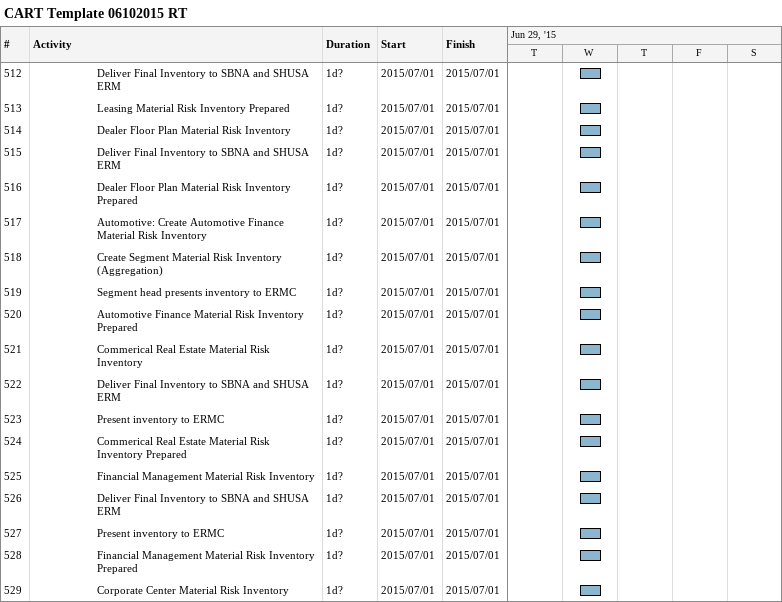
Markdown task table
CART Template 06102015 RT

| ID | Level | Task | Duration | Start | Finish |
|---|---|---|---|---|---|
| 512 | 8 | Deliver Final Inventory to SBNA and SHUSA ERM | 1d? | 2015-07-01 | 2015-07-01 |
| 513 | 8 | Leasing Material Risk Inventory Prepared | 1d? | 2015-07-01 | 2015-07-01 |
| 514 | 8 | Dealer Floor Plan Material Risk Inventory | 1d? | 2015-07-01 | 2015-07-01 |
| 515 | 8 | Deliver Final Inventory to SBNA and SHUSA ERM | 1d? | 2015-07-01 | 2015-07-01 |
| 516 | 8 | Dealer Floor Plan Material Risk Inventory Prepared | 1d? | 2015-07-01 | 2015-07-01 |
| 517 | 8 | Automotive: Create Automotive Finance Material Risk Inventory | 1d? | 2015-07-01 | 2015-07-01 |
| 518 | 8 | Create Segment Material Risk Inventory (Aggregation) | 1d? | 2015-07-01 | 2015-07-01 |
| 519 | 8 | Segment head presents inventory to ERMC | 1d? | 2015-07-01 | 2015-07-01 |
| 520 | 8 | Automotive Finance Material Risk Inventory Prepared | 1d? | 2015-07-01 | 2015-07-01 |
| 521 | 8 | Commerical Real Estate Material Risk Inventory | 1d? | 2015-07-01 | 2015-07-01 |
| 522 | 8 | Deliver Final Inventory to SBNA and SHUSA ERM | 1d? | 2015-07-01 | 2015-07-01 |
| 523 | 8 | Present inventory to ERMC | 1d? | 2015-07-01 | 2015-07-01 |
| 524 | 8 | Commerical Real Estate Material Risk Inventory Prepared | 1d? | 2015-07-01 | 2015-07-01 |
| 525 | 8 | Financial Management Material Risk Inventory | 1d? | 2015-07-01 | 2015-07-01 |
| 526 | 8 | Deliver Final Inventory to SBNA and SHUSA ERM | 1d? | 2015-07-01 | 2015-07-01 |
| 527 | 8 | Present inventory to ERMC | 1d? | 2015-07-01 | 2015-07-01 |
| 528 | 8 | Financial Management Material Risk Inventory Prepared | 1d? | 2015-07-01 | 2015-07-01 |
| 529 | 8 | Corporate Center Material Risk Inventory | 1d? | 2015-07-01 | 2015-07-01 |
